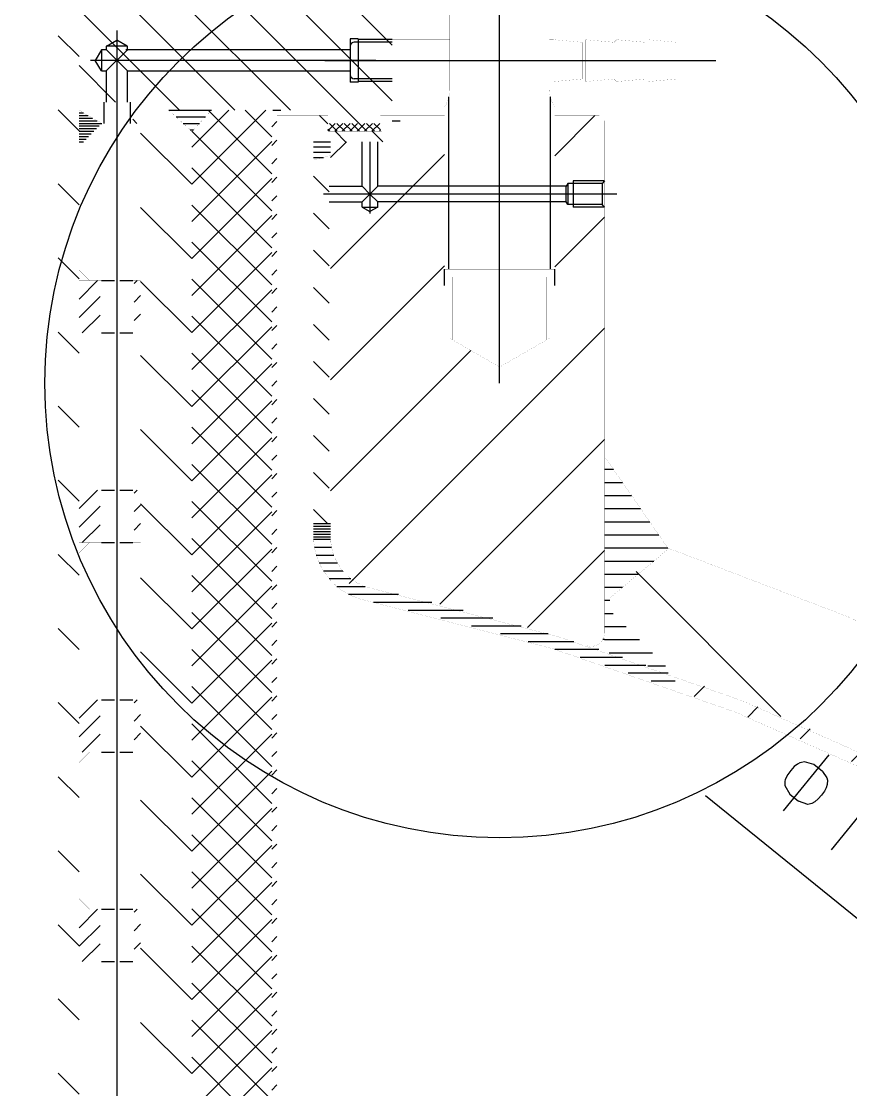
# Model space of a CAD drawing. Extents: x 0 to 8410, y 0 to 11890.
# Drawn here: x 3207.3 to 3523.7, y 8612.6 to 9020.4 of the extents above; entities that cross this region are included whole.
import ezdxf

# ---------------------------------------------------------------- set-up
doc = ezdxf.new("R2010")
doc.units = 0
doc.header["$MEASUREMENT"] = 0
doc.linetypes.add('虚线', pattern=[7, 5, -2])
for name, color, linetype in [('6', 7, 'Continuous'), ('7', 7, 'Continuous'), ('8', 7, 'Continuous')]:
    doc.layers.add(name, color=color, linetype=linetype)

# ---------------------------------------------------------------- blocks, each defined once
blk = doc.blocks.new('BLKENT281')
at = {"layer": '6', "color": 2, "linetype": 'Continuous'}
for p, q in [((3515.39, 8740.38), (3498.04, 8718.95)), ((3502.23, 8735.91), (3500.93, 8734.44)), ((3503.49, 8736.87), (3502.23, 8735.91)), ((3504.3, 8737.29), (3503.49, 8736.87)), ((3504.94, 8737.5), (3504.3, 8737.29)), ((3506.19, 8737.74), (3504.94, 8737.5)), ((3509.7, 8736.7), (3506.19, 8737.74)), ((3512.98, 8734.05), (3509.7, 8736.7)), ((3498.8, 8730.94), (3498.64, 8730.16)), ((3499.77, 8732.86), (3498.8, 8730.94)), ((3500.93, 8734.44), (3499.77, 8732.86)), ((3512.98, 8734.05), (3514.65, 8731.61)), ((3514.65, 8731.61), (3514.94, 8730.66)), ((3514.94, 8730.66), (3514.77, 8729)), ((3498.64, 8730.16), (3498.65, 8728.72)), ((3498.65, 8728.72), (3500.54, 8725.38)), ((3513.75, 8726.58), (3512.59, 8725)), ((3514.42, 8727.84), (3513.75, 8726.58)), ((3514.77, 8729), (3514.42, 8727.84)), ((3500.54, 8725.38), (3503.81, 8722.74)), ((3507.38, 8721.47), (3503.81, 8722.74)), ((3510.1, 8722.51), (3508.88, 8721.87)), ((3511.29, 8723.53), (3510.1, 8722.51)), ((3512.59, 8725), (3511.29, 8723.53)), ((3533.58, 8725.47), (3516.31, 8704.15)), ((3527.2, 8722.53), (3533.58, 8725.47)), ((3508.88, 8721.87), (3507.38, 8721.47)), ((3539.15, 8707.63), (3542.13, 8710.44)), ((3542.13, 8710.44), (3543.95, 8711.67)), ((3543.95, 8711.67), (3545.24, 8712.25)), ((3545.24, 8712.25), (3546.44, 8712.71)), ((3546.44, 8712.71), (3547.84, 8712.84)), ((3547.84, 8712.84), (3548.91, 8712.7)), ((3548.91, 8712.7), (3551.77, 8711.29)), ((3551.77, 8711.29), (3553.88, 8708.67)), ((3536.07, 8703.82), (3539.15, 8707.63)), ((3553.88, 8708.67), (3554.55, 8706.87)), ((3554.55, 8706.87), (3554.36, 8705.04)), ((3533.9, 8700.71), (3535.26, 8702.68)), ((3535.26, 8702.68), (3536.07, 8703.82)), ((3554.36, 8705.04), (3553.24, 8701.62)), ((3532.82, 8696.91), (3533.46, 8699.45)), ((3533.46, 8699.45), (3533.9, 8700.71)), ((3553.24, 8701.62), (3550.85, 8697.8)), ((3532.68, 8695.57), (3532.82, 8696.91)), ((3533.05, 8693.12), (3532.68, 8695.57)), ((3548.56, 8694.97), (3547.25, 8693.5)), ((3550.85, 8697.8), (3548.56, 8694.97)), ((3558.59, 8694.41), (3561.68, 8696.78)), ((3561.68, 8696.78), (3564.31, 8697.7)), ((3564.31, 8697.7), (3567.09, 8697.79)), ((3567.09, 8697.79), (3569.51, 8696.56)), ((3569.51, 8696.56), (3571.66, 8694.27)), ((3571.66, 8694.27), (3572.59, 8692.8)), ((3533.59, 8691.6), (3533.05, 8693.12)), ((3534.74, 8690.12), (3533.59, 8691.6)), ((3537.3, 8688.77), (3535.03, 8689.89)), ((3543.88, 8690.65), (3542.31, 8689.58)), ((3545.38, 8691.77), (3543.88, 8690.65)), ((3547.25, 8693.5), (3545.38, 8691.77)), ((3572.83, 8689.9), (3572.56, 8688.69)), ((3572.59, 8692.8), (3572.9, 8691.29)), ((3572.9, 8691.29), (3572.83, 8689.9)), ((3539.04, 8688.45), (3537.3, 8688.77)), ((3540.86, 8688.95), (3539.04, 8688.45)), ((3542.31, 8689.58), (3540.86, 8688.95)), ((3571.11, 8685.89), (3569.92, 8684.7)), ((3572.56, 8688.69), (3571.11, 8685.89)), ((3551.89, 8681.64), (3549.68, 8681.09)), ((3555.4, 8682.04), (3551.89, 8681.64)), ((3560.36, 8682.35), (3555.4, 8682.04)), ((3565, 8682.56), (3560.36, 8682.35)), ((3566.4, 8682.68), (3565, 8682.56)), ((3568.4, 8683.41), (3566.4, 8682.68)), ((3569.92, 8684.7), (3568.4, 8683.41)), ((3549.68, 8681.09), (3546.96, 8680.05)), ((3546.96, 8680.05), (3558.69, 8670.55)), ((3575.47, 8656.96), (3578.12, 8679.86)), ((3566.14, 8665.06), (3587.85, 8671.8)), ((3606.12, 8666.74), (3588.85, 8645.41)), ((3599.73, 8663.8), (3606.12, 8666.74)), ((3624.25, 8652.05), (3606.98, 8630.73)), ((3617.87, 8649.11), (3624.25, 8652.05))]:
    blk.add_line(p, q, dxfattribs=at)
at = {"layer": '6', "color": 1, "linetype": 'Continuous'}
blk.add_line((3468.31, 8724.83), (3711.68, 8527.74), dxfattribs=at)
for points in [[(3632.8, 8591.62), (3657.67, 8574.84), (3654.38, 8570.78)], [(3711.68, 8527.74), (3686.81, 8544.52), (3690.1, 8548.58)]]:
    blk.add_solid(points, dxfattribs=at)
blk = doc.blocks.new('BLKENT333')
at = {"layer": '7', "color": 1, "linetype": 'Continuous'}
for p, q in [((3229.3, 8985.44), (3231.03, 8985.44)), ((3229.3, 8984.44), (3232.76, 8984.44)), ((3229.3, 8983.44), (3234.49, 8983.44)), ((3229.3, 8982.44), (3236.23, 8982.44)), ((3229.3, 8981.44), (3237.96, 8981.44)), ((3229.3, 8980.44), (3236.96, 8980.44)), ((3229.3, 8979.44), (3235.96, 8979.44)), ((3229.3, 8978.44), (3234.96, 8978.44)), ((3229.3, 8977.44), (3233.96, 8977.44)), ((3229.3, 8976.44), (3232.96, 8976.44)), ((3229.3, 8975.44), (3231.96, 8975.44)), ((3229.3, 8974.44), (3230.96, 8974.44))]:
    blk.add_line(p, q, dxfattribs=at)
blk = doc.blocks.new('BLKENT335')
at = {"layer": '7', "color": 1, "linetype": 'Continuous'}
for p, q in [((3324.26, 8978.61), (3327.09, 8981.44)), ((3327.85, 8978.44), (3324.85, 8981.44)), ((3326.92, 8978.44), (3329.92, 8981.44)), ((3330.68, 8978.44), (3327.68, 8981.44)), ((3329.75, 8978.44), (3332.75, 8981.44)), ((3333.5, 8978.44), (3330.5, 8981.44)), ((3332.58, 8978.44), (3335.58, 8981.44)), ((3336.33, 8978.44), (3333.33, 8981.44)), ((3335.41, 8978.44), (3338.4, 8981.44)), ((3339.16, 8978.44), (3336.16, 8981.44)), ((3338.23, 8978.44), (3341.23, 8981.44)), ((3341.99, 8978.44), (3338.99, 8981.44)), ((3341.06, 8978.44), (3344.06, 8981.44)), ((3344.3, 8978.96), (3341.82, 8981.44)), ((3325.02, 8978.44), (3324.26, 8979.19)), ((3343.89, 8978.44), (3344.3, 8978.85))]:
    blk.add_line(p, q, dxfattribs=at)
blk = doc.blocks.new('BLKENT342')
at = {"layer": '7', "color": 1, "linetype": 'Continuous'}
for p, q in [((3324.26, 8981.19), (3321.02, 8984.44)), ((3331.02, 8974.44), (3327.02, 8978.44)), ((3345.16, 8974.44), (3341.16, 8978.44))]:
    blk.add_line(p, q, dxfattribs=at)
blk = doc.blocks.new('BLKENT365')
at = {"layer": '7', "color": 1, "linetype": 'Continuous'}
for p, q in [((3429.8, 8849.37), (3433.25, 8849.37)), ((3429.8, 8844.37), (3436.71, 8844.37)), ((3429.8, 8839.37), (3440.16, 8839.37)), ((3429.8, 8834.37), (3443.61, 8834.37)), ((3429.8, 8829.37), (3447.07, 8829.37)), ((3429.8, 8824.37), (3450.52, 8824.37)), ((3429.8, 8819.37), (3453.97, 8819.37)), ((3429.8, 8814.37), (3448.66, 8814.37)), ((3429.8, 8809.37), (3442.7, 8809.37)), ((3429.8, 8804.37), (3436.74, 8804.37)), ((3429.8, 8799.37), (3431.8, 8799.37)), ((3429.8, 8794.37), (3433.12, 8794.37)), ((3429.8, 8789.37), (3438.12, 8789.37)), ((3429.8, 8784.37), (3443.12, 8784.37)), ((3431.57, 8779.37), (3448.12, 8779.37)), ((3446.4, 8774.37), (3453.12, 8774.37))]:
    blk.add_line(p, q, dxfattribs=at)
blk = doc.blocks.new('BLKENT384')
at = {"layer": '7', "color": 1, "linetype": 'Continuous'}
blk.add_line((3348.8, 8982.44), (3351.8, 8982.44), dxfattribs=at)
blk = doc.blocks.new('BLKENT385')
at = {"layer": '7', "color": 1, "linetype": 'Continuous'}
for p, q in [((3318.8, 8974.44), (3325.3, 8974.44)), ((3318.8, 8972.44), (3325.3, 8972.44)), ((3318.8, 8970.44), (3325.3, 8970.44)), ((3318.8, 8968.44), (3322.53, 8968.44))]:
    blk.add_line(p, q, dxfattribs=at)
blk = doc.blocks.new('BLKENT481')
at = {"layer": '7', "color": 1, "linetype": 'Continuous'}
for p, q in [((3272.3, 8958.16), (3252.8, 8977.66)), ((3272.3, 8929.87), (3252.8, 8949.37)), ((3272.3, 8901.59), (3252.8, 8921.09)), ((3272.3, 8873.3), (3252.8, 8892.8)), ((3272.3, 8845.02), (3252.8, 8864.52)), ((3272.3, 8816.73), (3252.8, 8836.23)), ((3272.3, 8788.45), (3252.8, 8807.95)), ((3272.3, 8760.16), (3252.8, 8779.67)), ((3272.3, 8731.88), (3252.8, 8751.38)), ((3272.3, 8703.6), (3252.8, 8723.1)), ((3272.3, 8675.31), (3252.8, 8694.81)), ((3272.3, 8647.03), (3252.8, 8666.53)), ((3272.3, 8618.74), (3252.8, 8638.24))]:
    blk.add_line(p, q, dxfattribs=at)
blk = doc.blocks.new('BLKENT487')
at = {"layer": '7', "color": 1, "linetype": 'Continuous'}
for p, q in [((3229.3, 9006.9), (3221.3, 9014.9)), ((3229.3, 8978.61), (3221.3, 8986.61)), ((3229.3, 8950.33), (3221.3, 8958.33)), ((3229.3, 8922.04), (3221.3, 8930.04)), ((3229.3, 8893.76), (3221.3, 8901.76)), ((3229.3, 8865.47), (3221.3, 8873.47)), ((3229.3, 8837.19), (3221.3, 8845.19)), ((3229.3, 8808.91), (3221.3, 8816.91)), ((3229.3, 8780.62), (3221.3, 8788.62)), ((3229.3, 8752.34), (3221.3, 8760.34)), ((3229.3, 8724.05), (3221.3, 8732.05)), ((3229.3, 8695.77), (3221.3, 8703.77)), ((3229.3, 8667.48), (3221.3, 8675.48)), ((3229.3, 8639.2), (3221.3, 8647.2)), ((3229.3, 8610.92), (3221.3, 8618.92))]:
    blk.add_line(p, q, dxfattribs=at)
blk = doc.blocks.new('BLKENT558')
at = {"layer": '7', "color": 1, "linetype": 'Continuous'}
for p, q in [((3272.3, 8958.16), (3300.58, 8986.44)), ((3272.3, 8972.3), (3286.44, 8986.44)), ((3302.8, 8962.18), (3278.54, 8986.44)), ((3302.8, 8976.33), (3292.68, 8986.44)), ((3302.8, 8948.04), (3272.37, 8978.47)), ((3272.3, 8944.01), (3302.8, 8974.51)), ((3302.8, 8933.9), (3272.3, 8964.4)), ((3272.3, 8929.87), (3302.8, 8960.37)), ((3302.8, 8919.76), (3272.3, 8950.26)), ((3272.3, 8915.73), (3302.8, 8946.23)), ((3302.8, 8905.62), (3272.3, 8936.11)), ((3272.3, 8901.59), (3302.8, 8932.09)), ((3302.8, 8891.47), (3272.3, 8921.97)), ((3272.3, 8887.45), (3302.8, 8917.94)), ((3302.8, 8877.33), (3272.3, 8907.83)), ((3272.3, 8873.3), (3302.8, 8903.8)), ((3302.8, 8863.19), (3272.3, 8893.69)), ((3272.3, 8859.16), (3302.8, 8889.66)), ((3302.8, 8849.05), (3272.3, 8879.55)), ((3272.3, 8845.02), (3302.8, 8875.52)), ((3302.8, 8834.9), (3272.3, 8865.4)), ((3272.3, 8830.88), (3302.8, 8861.38)), ((3302.8, 8820.76), (3272.3, 8851.26)), ((3272.3, 8816.73), (3302.8, 8847.23)), ((3302.8, 8806.62), (3272.3, 8837.12)), ((3272.3, 8802.59), (3302.8, 8833.09)), ((3302.8, 8792.48), (3272.3, 8822.98)), ((3272.3, 8788.45), (3302.8, 8818.95)), ((3302.8, 8778.34), (3272.3, 8808.84)), ((3272.3, 8774.31), (3302.8, 8804.81)), ((3302.8, 8764.19), (3272.3, 8794.69)), ((3272.3, 8760.16), (3302.8, 8790.67)), ((3302.8, 8750.05), (3272.3, 8780.55)), ((3272.3, 8746.02), (3302.8, 8776.52)), ((3302.8, 8735.91), (3272.3, 8766.41)), ((3272.3, 8731.88), (3302.8, 8762.38)), ((3302.8, 8721.77), (3272.3, 8752.27)), ((3272.3, 8717.74), (3302.8, 8748.24)), ((3302.8, 8707.62), (3272.3, 8738.13)), ((3272.3, 8703.6), (3302.8, 8734.1)), ((3302.8, 8693.48), (3272.3, 8723.98)), ((3272.3, 8689.45), (3302.8, 8719.95)), ((3302.8, 8679.34), (3272.3, 8709.84)), ((3272.3, 8675.31), (3302.8, 8705.81)), ((3302.8, 8665.2), (3272.3, 8695.7)), ((3272.3, 8661.17), (3302.8, 8691.67)), ((3302.8, 8651.06), (3272.3, 8681.56)), ((3272.3, 8647.03), (3302.8, 8677.53)), ((3302.8, 8636.91), (3272.3, 8667.41)), ((3272.3, 8632.89), (3302.8, 8663.39)), ((3302.8, 8622.77), (3272.3, 8653.27)), ((3272.3, 8618.74), (3302.8, 8649.24)), ((3302.8, 8608.63), (3272.3, 8639.13)), ((3272.3, 8604.6), (3302.8, 8635.1)), ((3302.8, 8594.49), (3272.3, 8624.99)), ((3272.3, 8590.46), (3302.8, 8620.96))]:
    blk.add_line(p, q, dxfattribs=at)
blk = doc.blocks.new('BLKENT559')
at = {"layer": '7', "color": 1, "linetype": 'Continuous'}
for p, q in [((3263.57, 8986.44), (3279.84, 8986.44)), ((3266.3, 8983.94), (3277.55, 8983.94)), ((3269.02, 8981.44), (3275.26, 8981.44)), ((3271.75, 8978.94), (3272.97, 8978.94))]:
    blk.add_line(p, q, dxfattribs=at)
blk = doc.blocks.new('BLKENT560')
at = {"layer": '7', "color": 1, "linetype": 'Continuous'}
blk.add_line((3303.3, 8986.44), (3306.3, 8986.44), dxfattribs=at)
blk = doc.blocks.new('BLKENT561')
at = {"layer": '7', "color": 1, "linetype": 'Continuous'}
for p, q in [((3410.8, 8969.09), (3426.15, 8984.44)), ((3325.3, 8968.44), (3331.3, 8974.44)), ((3325.3, 8926.01), (3368.8, 8969.51)), ((3410.8, 8926.66), (3429.8, 8945.66)), ((3325.3, 8883.59), (3368.8, 8927.09)), ((3332.32, 8805.75), (3429.8, 8903.23)), ((3325.3, 8841.16), (3378.83, 8894.69)), ((3366.91, 8797.92), (3429.8, 8860.81)), ((3400.39, 8788.97), (3429.8, 8818.38))]:
    blk.add_line(p, q, dxfattribs=at)
blk = doc.blocks.new('BLKENT563')
at = {"layer": '7', "color": 1, "linetype": 'Continuous'}
for p, q in [((3288.79, 8986.44), (3243.79, 9031.44)), ((3310, 8986.44), (3265, 9031.44)), ((3336.22, 8981.44), (3286.22, 9031.44)), ((3348.8, 8990.07), (3307.43, 9031.44)), ((3267.58, 8986.44), (3229.3, 9024.72)), ((3348.8, 9011.28), (3333.64, 9026.44)), ((3243.23, 8989.57), (3229.3, 9003.5)), ((3251.36, 8981.44), (3249.8, 8983))]:
    blk.add_line(p, q, dxfattribs=at)
blk = doc.blocks.new('BLKENT567')
at = {"layer": '7', "color": 1, "linetype": 'Continuous'}
for p, q in [((3302.8, 8980.1), (3304.8, 8982.1)), ((3302.8, 8973.03), (3304.8, 8975.03)), ((3302.8, 8965.96), (3304.8, 8967.96)), ((3302.8, 8958.89), (3304.8, 8960.89)), ((3302.8, 8951.82), (3304.8, 8953.82)), ((3302.8, 8944.75), (3304.8, 8946.75)), ((3302.8, 8937.68), (3304.8, 8939.68)), ((3302.8, 8930.61), (3304.8, 8932.61)), ((3302.8, 8923.54), (3304.8, 8925.54)), ((3302.8, 8916.46), (3304.8, 8918.46)), ((3302.8, 8909.39), (3304.8, 8911.39)), ((3302.8, 8902.32), (3304.8, 8904.32)), ((3302.8, 8895.25), (3304.8, 8897.25)), ((3302.8, 8888.18), (3304.8, 8890.18)), ((3302.8, 8881.11), (3304.8, 8883.11)), ((3302.8, 8874.04), (3304.8, 8876.04)), ((3302.8, 8866.97), (3304.8, 8868.97)), ((3302.8, 8859.9), (3304.8, 8861.9)), ((3302.8, 8852.82), (3304.8, 8854.83)), ((3302.8, 8845.75), (3304.8, 8847.75)), ((3302.8, 8838.68), (3304.8, 8840.68)), ((3302.8, 8831.61), (3304.8, 8833.61)), ((3302.8, 8824.54), (3304.8, 8826.54)), ((3302.8, 8817.47), (3304.8, 8819.47)), ((3302.8, 8810.4), (3304.8, 8812.4)), ((3302.8, 8803.33), (3304.8, 8805.33)), ((3302.8, 8796.26), (3304.8, 8798.26)), ((3302.8, 8789.18), (3304.8, 8791.19)), ((3302.8, 8782.11), (3304.8, 8784.11)), ((3302.8, 8775.04), (3304.8, 8777.04)), ((3302.8, 8767.97), (3304.8, 8769.97)), ((3302.8, 8760.9), (3304.8, 8762.9)), ((3302.8, 8753.83), (3304.8, 8755.83)), ((3302.8, 8746.76), (3304.8, 8748.76)), ((3302.8, 8739.69), (3304.8, 8741.69)), ((3302.8, 8732.62), (3304.8, 8734.62)), ((3302.8, 8725.54), (3304.8, 8727.55)), ((3302.8, 8718.47), (3304.8, 8720.47)), ((3302.8, 8711.4), (3304.8, 8713.4)), ((3302.8, 8704.33), (3304.8, 8706.33)), ((3302.8, 8697.26), (3304.8, 8699.26)), ((3302.8, 8690.19), (3304.8, 8692.19)), ((3302.8, 8683.12), (3304.8, 8685.12)), ((3302.8, 8676.05), (3304.8, 8678.05)), ((3302.8, 8668.98), (3304.8, 8670.98)), ((3302.8, 8661.91), (3304.8, 8663.91)), ((3302.8, 8654.84), (3304.8, 8656.84)), ((3302.8, 8647.76), (3304.8, 8649.76)), ((3302.8, 8640.69), (3304.8, 8642.69)), ((3302.8, 8633.62), (3304.8, 8635.62)), ((3302.8, 8626.55), (3304.8, 8628.55)), ((3302.8, 8619.48), (3304.8, 8621.48)), ((3302.8, 8612.41), (3304.8, 8614.41))]:
    blk.add_line(p, q, dxfattribs=at)
blk = doc.blocks.new('BLKENT595')
at = {"layer": '7', "color": 1, "linetype": 'Continuous'}
for p, q in [((3464.06, 8762.7), (3467.95, 8766.59)), ((3484.46, 8754.82), (3488.31, 8758.66)), ((3504.46, 8746.53), (3508.26, 8750.33)), ((3524.06, 8737.84), (3527.83, 8741.61)), ((3543.28, 8728.78), (3547.02, 8732.52)), ((3562.13, 8719.34), (3565.84, 8723.05)), ((3580.61, 8709.54), (3584.3, 8713.23)), ((3598.74, 8699.39), (3602.4, 8703.05)), ((3616.52, 8688.88), (3620.16, 8692.52))]:
    blk.add_line(p, q, dxfattribs=at)
blk = doc.blocks.new('BLKENT596')
at = {"layer": '7', "color": 1, "linetype": 'Continuous'}
blk.add_line((3497.15, 8755.04), (3441.88, 8810.31), dxfattribs=at)
blk = doc.blocks.new('BLKENT661')
at = {"layer": '7', "color": 1, "linetype": 'Continuous'}
for p, q in [((3318.82, 8822.66), (3325.31, 8822.66)), ((3319.14, 8819.66), (3325.66, 8819.66)), ((3319.83, 8816.66), (3326.49, 8816.66)), ((3320.94, 8813.66), (3327.86, 8813.66)), ((3322.52, 8810.66), (3329.93, 8810.66)), ((3324.69, 8807.66), (3333.03, 8807.66)), ((3327.69, 8804.66), (3338.47, 8804.66)), ((3332.15, 8801.66), (3351.19, 8801.66)), ((3341.68, 8798.66), (3363.91, 8798.66)), ((3354.95, 8795.66), (3375.87, 8795.66)), ((3367.36, 8792.66), (3387.2, 8792.66)), ((3379.07, 8789.66), (3397.97, 8789.66)), ((3390.17, 8786.66), (3408.26, 8786.66)), ((3400.74, 8783.66), (3418.12, 8783.66)), ((3410.85, 8780.66), (3427.6, 8780.66)), ((3420.55, 8777.66), (3436.74, 8777.66)), ((3429.89, 8774.66), (3445.56, 8774.66)), ((3438.89, 8771.66), (3454.1, 8771.66)), ((3447.59, 8768.66), (3456.8, 8768.66))]:
    blk.add_line(p, q, dxfattribs=at)
blk = doc.blocks.new('BLKENT662')
at = {"layer": '7', "color": 1, "linetype": 'Continuous'}
for p, q in [((3318.8, 8828.66), (3325.3, 8828.66)), ((3318.8, 8827.66), (3325.3, 8827.66)), ((3318.8, 8826.66), (3325.3, 8826.66)), ((3318.8, 8825.66), (3325.3, 8825.66)), ((3318.8, 8824.66), (3325.3, 8824.66)), ((3318.8, 8823.66), (3325.3, 8823.66)), ((3318.82, 8822.66), (3325.31, 8822.66))]:
    blk.add_line(p, q, dxfattribs=at)
blk = doc.blocks.new('BLKENT665')
at = {"layer": '7', "color": 1, "linetype": 'Continuous'}
for p, q in [((3324.8, 8955.27), (3318.8, 8961.27)), ((3324.8, 8941.13), (3318.8, 8947.13)), ((3324.8, 8926.99), (3318.8, 8932.99)), ((3324.8, 8912.84), (3318.8, 8918.84)), ((3324.8, 8898.7), (3318.8, 8904.7)), ((3324.8, 8884.56), (3318.8, 8890.56)), ((3324.8, 8870.42), (3318.8, 8876.42)), ((3324.8, 8856.28), (3318.8, 8862.27)), ((3324.8, 8842.13), (3318.8, 8848.13)), ((3324.13, 8828.66), (3318.8, 8833.99))]:
    blk.add_line(p, q, dxfattribs=at)
blk = doc.blocks.new('BLKENT832')
at = {"layer": '8', "color": 1, "linetype": 'Continuous'}
for p, q in [((3229.3, 8914.37), (3236.37, 8921.44)), ((3229.3, 8907.3), (3237.3, 8915.3)), ((3230.51, 8901.44), (3237.3, 8908.23))]:
    blk.add_line(p, q, dxfattribs=at)
blk = doc.blocks.new('BLKENT833')
at = {"layer": '8', "color": 1, "linetype": 'Continuous'}
for p, q in [((3250.3, 8920.3), (3251.44, 8921.44)), ((3250.3, 8913.23), (3252.8, 8915.73)), ((3250.3, 8906.15), (3252.8, 8908.66))]:
    blk.add_line(p, q, dxfattribs=at)
blk = doc.blocks.new('BLKENT685')
at = {"layer": '8', "color": 1, "linetype": '虚线'}
for p, q in [((3237.8, 8921.44), (3249.8, 8921.44)), ((3237.8, 8901.44), (3249.8, 8901.44))]:
    blk.add_line(p, q, dxfattribs=at)
at = {"layer": '8', "color": 7, "linetype": 'Continuous', "const_width": 0.03}
for points in [[(3233.3, 8921.44), (3229.3, 8925.44)], [(3229.3, 8921.44), (3237.8, 8921.44)], [(3237.3, 8921.44), (3237.3, 8901.44)], [(3249.8, 8921.44), (3251.56, 8921.44)], [(3250.3, 8921.44), (3250.3, 8901.44)], [(3251.56, 8921.44), (3252.8, 8921.44)], [(3229.3, 8901.44), (3237.8, 8901.44)], [(3233.3, 8901.44), (3229.3, 8897.44)], [(3249.8, 8901.44), (3252.8, 8901.44)]]:
    blk.add_lwpolyline(points, dxfattribs=at)
at = {"layer": '8'}
for name in ['BLKENT832', 'BLKENT833']:
    blk.add_blockref(name, (0, 0), dxfattribs=at)
blk = doc.blocks.new('BLKENT834')
at = {"layer": '8', "color": 1, "linetype": 'Continuous'}
for p, q in [((3229.3, 8834.37), (3236.37, 8841.44)), ((3229.3, 8827.3), (3237.3, 8835.3)), ((3230.51, 8821.44), (3237.3, 8828.23))]:
    blk.add_line(p, q, dxfattribs=at)
blk = doc.blocks.new('BLKENT835')
at = {"layer": '8', "color": 1, "linetype": 'Continuous'}
for p, q in [((3250.3, 8840.3), (3251.44, 8841.44)), ((3250.3, 8833.23), (3252.8, 8835.73)), ((3250.3, 8826.15), (3252.8, 8828.66))]:
    blk.add_line(p, q, dxfattribs=at)
blk = doc.blocks.new('BLKENT686')
at = {"layer": '8', "color": 1, "linetype": '虚线'}
for p, q in [((3237.8, 8841.44), (3249.8, 8841.44)), ((3237.8, 8821.44), (3249.8, 8821.44))]:
    blk.add_line(p, q, dxfattribs=at)
at = {"layer": '8', "color": 7, "linetype": 'Continuous', "const_width": 0.03}
for points in [[(3233.3, 8841.44), (3229.3, 8845.44)], [(3229.3, 8841.44), (3237.8, 8841.44)], [(3237.3, 8841.44), (3237.3, 8821.44)], [(3249.8, 8841.44), (3251.56, 8841.44)], [(3250.3, 8841.44), (3250.3, 8821.44)], [(3251.56, 8841.44), (3252.8, 8841.44)], [(3229.3, 8821.44), (3237.8, 8821.44)], [(3233.3, 8821.44), (3229.3, 8817.44)], [(3249.8, 8821.44), (3252.8, 8821.44)]]:
    blk.add_lwpolyline(points, dxfattribs=at)
at = {"layer": '8'}
for name in ['BLKENT834', 'BLKENT835']:
    blk.add_blockref(name, (0, 0), dxfattribs=at)
blk = doc.blocks.new('BLKENT836')
at = {"layer": '8', "color": 1, "linetype": 'Continuous'}
for p, q in [((3229.3, 8754.37), (3236.37, 8761.44)), ((3229.3, 8747.3), (3237.3, 8755.3)), ((3230.51, 8741.44), (3237.3, 8748.23))]:
    blk.add_line(p, q, dxfattribs=at)
blk = doc.blocks.new('BLKENT837')
at = {"layer": '8', "color": 1, "linetype": 'Continuous'}
for p, q in [((3250.3, 8760.3), (3251.44, 8761.44)), ((3250.3, 8753.23), (3252.8, 8755.73)), ((3250.3, 8746.15), (3252.8, 8748.66))]:
    blk.add_line(p, q, dxfattribs=at)
blk = doc.blocks.new('BLKENT687')
at = {"layer": '8', "color": 1, "linetype": '虚线'}
for p, q in [((3237.8, 8761.44), (3249.8, 8761.44)), ((3237.8, 8741.44), (3249.8, 8741.44))]:
    blk.add_line(p, q, dxfattribs=at)
at = {"layer": '8', "color": 7, "linetype": 'Continuous', "const_width": 0.03}
for points in [[(3233.3, 8761.44), (3229.3, 8765.44)], [(3229.3, 8761.44), (3237.8, 8761.44)], [(3237.3, 8761.44), (3237.3, 8741.44)], [(3249.8, 8761.44), (3251.56, 8761.44)], [(3250.3, 8761.44), (3250.3, 8741.44)], [(3251.56, 8761.44), (3252.8, 8761.44)], [(3229.3, 8741.44), (3237.8, 8741.44)], [(3233.3, 8741.44), (3229.3, 8737.44)], [(3249.8, 8741.44), (3252.8, 8741.44)]]:
    blk.add_lwpolyline(points, dxfattribs=at)
at = {"layer": '8'}
for name in ['BLKENT836', 'BLKENT837']:
    blk.add_blockref(name, (0, 0), dxfattribs=at)
blk = doc.blocks.new('BLKENT838')
at = {"layer": '8', "color": 1, "linetype": 'Continuous'}
for p, q in [((3229.3, 8674.37), (3236.37, 8681.44)), ((3229.3, 8667.3), (3237.3, 8675.3)), ((3230.51, 8661.44), (3237.3, 8668.23))]:
    blk.add_line(p, q, dxfattribs=at)
blk = doc.blocks.new('BLKENT839')
at = {"layer": '8', "color": 1, "linetype": 'Continuous'}
for p, q in [((3250.3, 8680.3), (3251.44, 8681.44)), ((3250.3, 8673.23), (3252.8, 8675.73)), ((3250.3, 8666.15), (3252.8, 8668.66))]:
    blk.add_line(p, q, dxfattribs=at)
blk = doc.blocks.new('BLKENT688')
at = {"layer": '8', "color": 1, "linetype": '虚线'}
for p, q in [((3237.8, 8681.44), (3249.8, 8681.44)), ((3237.8, 8661.44), (3249.8, 8661.44))]:
    blk.add_line(p, q, dxfattribs=at)
at = {"layer": '8', "color": 7, "linetype": 'Continuous', "const_width": 0.03}
for points in [[(3233.3, 8681.44), (3229.3, 8685.44)], [(3229.3, 8681.44), (3237.8, 8681.44)], [(3237.3, 8681.44), (3237.3, 8661.44)], [(3249.8, 8681.44), (3251.56, 8681.44)], [(3250.3, 8681.44), (3250.3, 8661.44)], [(3251.56, 8681.44), (3252.8, 8681.44)], [(3229.3, 8661.44), (3237.8, 8661.44)], [(3233.3, 8661.44), (3229.3, 8657.44)], [(3249.8, 8661.44), (3252.8, 8661.44)]]:
    blk.add_lwpolyline(points, dxfattribs=at)
at = {"layer": '8'}
for name in ['BLKENT838', 'BLKENT839']:
    blk.add_blockref(name, (0, 0), dxfattribs=at)

msp = doc.modelspace()

# ---------------------------------------------------------------- linework, layer by layer
at = {"layer": '6'}
for p, q in [((3389.8, 8894.65), (3389.8, 9260.05)), ((3389.8, 8882.25), (3389.8, 9233.73)), ((3243.8, 8166.44), (3243.8, 9016.85)), ((3239.8, 9010.94), (3243.73, 9013.21)), ((3247.66, 9010.94), (3243.73, 9013.21)), ((3332.8, 9013.69), (3332.8, 8997.19)), ((3335.8, 9013.69), (3332.8, 9013.69)), ((3348.8, 9012.44), (3334.3, 9012.44)), ((3335.8, 9013.69), (3335.8, 8997.19)), ((3348.8, 9013.44), (3335.8, 9013.44)), ((3237.8, 9009.44), (3235.49, 9005.44)), ((3239.8, 9009.44), (3237.8, 9009.44)), ((3237.8, 9009.44), (3237.8, 9001.44)), ((3247.8, 9010.94), (3239.7, 9010.94)), ((3239.7, 9001.44), (3247.8, 9009.44)), ((3239.8, 9009.44), (3239.8, 9010.94)), ((3239.8, 9009.44), (3247.8, 9001.44)), ((3332.8, 9009.44), (3247.19, 9009.44)), ((3247.8, 9009.3), (3247.8, 9010.94)), ((3342.55, 9005.44), (3233.63, 9005.44)), ((3237.8, 9001.44), (3235.49, 9005.44)), ((3323.09, 9005.44), (3472.34, 9005.44)), ((3237.8, 9001.44), (3239.94, 9001.44)), ((3239.8, 8989.57), (3239.8, 9001.54)), ((3247.8, 8989.57), (3247.8, 9001.44)), ((3247.8, 9001.44), (3332.8, 9001.44)), ((3335.8, 8997.19), (3332.8, 8997.19)), ((3348.8, 8998.44), (3334.3, 8998.44)), ((3348.8, 8997.44), (3335.8, 8997.44)), ((3370.45, 8925.76), (3370.45, 8991.51)), ((3409.15, 8925.76), (3409.15, 8991.51)), ((3238.8, 8989.57), (3238.8, 8981.44)), ((3248.8, 8989.57), (3248.8, 8981.44)), ((3337.3, 8957.44), (3337.3, 8974.44)), ((3340.3, 8974.44), (3340.3, 8947.01)), ((3343.3, 8957.44), (3343.3, 8974.44)), ((3417.8, 8959.44), (3417.8, 8949.44)), ((3429.8, 8959.44), (3417.8, 8959.44)), ((3429.8, 8959.44), (3428.89, 8958.44)), ((3324.8, 8957.44), (3337.3, 8957.44)), ((3337.3, 8957.44), (3340.3, 8954.44)), ((3343.3, 8957.44), (3340.3, 8954.44)), ((3415.22, 8957.44), (3343.3, 8957.44)), ((3415.8, 8958.44), (3415.22, 8957.44)), ((3415.22, 8951.44), (3415.22, 8957.44)), ((3415.8, 8958.44), (3415.8, 8950.44)), ((3428.89, 8958.44), (3415.8, 8958.44)), ((3428.89, 8958.44), (3428.89, 8950.44)), ((3434.58, 8954.44), (3322.53, 8954.44)), ((3324.8, 8951.44), (3337.3, 8951.44)), ((3340.3, 8954.44), (3337.3, 8951.44)), ((3337.3, 8949.5), (3337.3, 8951.44)), ((3340.3, 8954.44), (3343.3, 8951.44)), ((3415.22, 8951.44), (3343.3, 8951.44)), ((3343.3, 8949.5), (3343.3, 8951.44)), ((3415.8, 8950.44), (3415.22, 8951.44)), ((3337.3, 8949.5), (3343.3, 8949.5)), ((3337.3, 8949.5), (3340.3, 8947.77)), ((3343.3, 8949.5), (3340.3, 8947.77)), ((3428.89, 8950.44), (3415.8, 8950.44)), ((3429.8, 8949.44), (3417.8, 8949.44)), ((3429.8, 8949.44), (3428.89, 8950.44)), ((3368.8, 8919.52), (3368.8, 8925.76)), ((3410.8, 8919.52), (3410.8, 8925.76)), ((3429.8, 8784.36), (3429.16, 8784.36))]:
    msp.add_line(p, q, dxfattribs=at)
at = {"layer": '6', "const_width": 0.03}
for points in [[(3207.3, 8137.44), (3207.3, 9206.84)], [(3221.3, 9204.89), (3221.3, 8140.43)], [(3229.3, 8149.44), (3229.3, 9204.12)], [(3370.8, 8994.38), (3370.8, 9154.67)], [(3408.8, 8994.38), (3408.8, 9154.67)], [(3348.8, 8986.44), (3348.8, 9031.44)], [(3370.8, 9013.44), (3348.8, 9013.44)], [(3410.43, 9013.44), (3408.8, 9013.44)], [(3410.43, 9013.44), (3410.43, 8997.44)], [(3410.43, 9013.37), (3421.43, 9012.37)], [(3421.43, 9012.37), (3422.43, 9013.37)], [(3421.43, 8998.37), (3421.43, 9012.37)], [(3422.43, 8997.37), (3422.43, 9013.37)], [(3422.43, 9013.37), (3433.43, 9012.37)], [(3433.43, 9012.37), (3434.43, 9013.37)], [(3433.43, 8998.37), (3433.43, 9012.37)], [(3434.43, 8997.37), (3434.43, 9013.37)], [(3434.43, 9013.37), (3445.43, 9012.37)], [(3445.43, 9012.37), (3446.43, 9013.37)], [(3445.43, 8998.37), (3445.43, 9012.37)], [(3446.43, 8997.37), (3446.43, 9013.37)], [(3446.43, 9013.37), (3457.43, 9012.37)], [(3457.43, 8998.37), (3457.43, 9012.37)], [(3370.8, 8997.44), (3348.8, 8997.44)], [(3410.43, 8997.44), (3408.8, 8997.44)], [(3410.43, 8997.37), (3421.43, 8998.37)], [(3421.43, 8998.37), (3422.43, 8997.37)], [(3422.43, 8997.37), (3433.43, 8998.37)], [(3433.43, 8998.37), (3434.43, 8997.37)], [(3434.43, 8997.37), (3445.43, 8998.37)], [(3445.43, 8998.37), (3446.43, 8997.37)], [(3446.43, 8997.37), (3457.43, 8998.37)], [(3249.8, 8989.57), (3237.8, 8989.57)], [(3237.8, 8179.44), (3237.8, 8989.57)], [(3249.8, 8179.44), (3249.8, 8989.57)], [(3368.8, 8925.76), (3368.8, 8987.76)], [(3368.8, 8987.76), (3410.8, 8987.76)], [(3410.8, 8925.76), (3410.8, 8987.76)], [(3237.96, 8981.44), (3229.3, 8986.44)], [(3251.8, 8981.44), (3251.8, 8986.44)], [(3251.8, 8986.44), (3325.3, 8986.44)], [(3252.8, 8159.44), (3252.8, 8986.44)], [(3272.3, 8978.44), (3263.57, 8986.44)], [(3272.3, 8978.21), (3279.84, 8986.44)], [(3302.8, 8986.44), (3302.8, 7935.94)], [(3304.8, 8984.94), (3303.3, 8986.44)], [(3306.3, 8986.44), (3304.8, 8984.94)], [(3304.8, 8984.94), (3304.8, 7934.44)], [(3324.26, 8984.44), (3304.8, 8984.44)], [(3318.8, 8823.78), (3318.8, 8984.44)], [(3324.26, 8984.44), (3324.26, 8978.44)], [(3325.3, 8981.44), (3325.3, 8986.44)], [(3344.3, 8981.44), (3344.3, 8986.44)], [(3344.3, 8986.44), (3348.8, 8986.44)], [(3344.3, 8984.44), (3344.3, 8978.44)], [(3368.8, 8984.44), (3344.3, 8984.44)], [(3344.8, 8984.44), (3344.8, 8978.44)], [(3348.8, 8974.44), (3348.8, 8984.44)], [(3353.8, 8984.44), (3348.8, 8979.44)], [(3427.8, 8984.44), (3410.8, 8984.44)], [(3427.8, 8984.44), (3429.8, 8982.44)], [(3237.96, 8981.44), (3229.3, 8972.78)], [(3237.8, 8981.44), (3252.8, 8981.44)], [(3324.26, 8981.44), (3344.3, 8981.44)], [(3429.8, 8786.8), (3429.8, 8982.44)], [(3272.3, 8169.44), (3272.3, 8978.44)], [(3344.8, 8978.44), (3324.26, 8978.44)], [(3348.8, 8974.44), (3304.8, 8974.44)], [(3325.3, 8823.46), (3325.3, 8974.44)], [(3318.8, 8967.44), (3304.8, 8967.44)], [(3318.8, 8967.44), (3325.3, 8969.18)], [(3324.8, 8969.05), (3324.8, 8828.62)], [(3368.8, 8925.76), (3410.8, 8925.76)], [(3371.8, 8922.76), (3368.8, 8925.76)], [(3370.55, 8899.52), (3370.55, 8924.01)], [(3371.8, 8898.75), (3371.8, 8922.76)], [(3371.8, 8922.76), (3407.8, 8922.76)], [(3407.8, 8922.76), (3410.8, 8925.76)], [(3407.8, 8898.75), (3407.8, 8922.76)], [(3409.05, 8899.52), (3409.05, 8924.01)], [(3368.8, 8919.52), (3371.8, 8919.52)], [(3407.8, 8919.52), (3410.8, 8919.52)], [(3371.8, 8899.52), (3370.55, 8899.52)], [(3370.55, 8899.52), (3389.8, 8888.41)], [(3407.8, 8898.75), (3371.8, 8898.75)], [(3389.8, 8888.41), (3409.05, 8899.52)], [(3409.05, 8899.52), (3407.8, 8899.52)], [(3397.41, 8892.76), (3382.19, 8892.76)], [(3454.21, 8819.02), (3429.8, 8854.37)], [(3318.8, 8828.66), (3325.31, 8828.66)], [(3318.8, 8822.66), (3325.31, 8822.66)], [(3431.8, 8800.22), (3454.21, 8819.02)], [(3431.8, 8795.69), (3431.8, 8800.22)], [(3304.8, 8799.19), (3338.47, 8799.19)], [(3431.8, 8795.69), (3456.8, 8770.69)], [(3456.8, 8770.69), (3456.8, 8765.18)]]:
    msp.add_lwpolyline(points, dxfattribs=at)
for points in [[(3368.8, 8987.76, 0.147326), (3370.8, 8994.38, -0.1)], [(3408.8, 8994.38, 0.147326), (3410.79, 8987.76, -0.1)], [(3318.8, 8823.78, 0.353596), (3338.56, 8799.34, -0.1)], [(3325.3, 8823.46, 0.35313), (3341.07, 8803.91, -0.1)], [(3653.06, 8725.1, 0.0581547), (3454, 8819.33, -0.1)], [(3676.28, 8655.45, 0.102336), (3341.07, 8803.91, -0.1)], [(3673.45, 8651.33, 0.102781), (3338.56, 8799.34, -0.1)], [(3423.29, 8782.04, 0.507298), (3429.8, 8786.8, -0.1)]]:
    msp.add_lwpolyline(points, format="xyb", dxfattribs=at)
at = {"layer": '6'}
msp.add_circle((3389.8, 8882.25), 173.525, dxfattribs=at)
for centre, start, end in [((3334.3, 9010.94), 90, 180), ((3334.3, 8999.94), 180, 270)]:
    msp.add_arc(centre, 1.5, start, end, dxfattribs=at)

# ---------------------------------------------------------------- block references
for name in ['BLKENT487', 'BLKENT563', 'BLKENT333', 'BLKENT559', 'BLKENT558', 'BLKENT560', 'BLKENT342', 'BLKENT561', 'BLKENT567', 'BLKENT335', 'BLKENT384', 'BLKENT481', 'BLKENT385', 'BLKENT665', 'BLKENT685', 'BLKENT365', 'BLKENT686', 'BLKENT662', 'BLKENT661', 'BLKENT596', 'BLKENT687', 'BLKENT595', 'BLKENT281', 'BLKENT688']:
    msp.add_blockref(name, (0, 0), dxfattribs=at)

doc.saveas('drawing.dxf')
